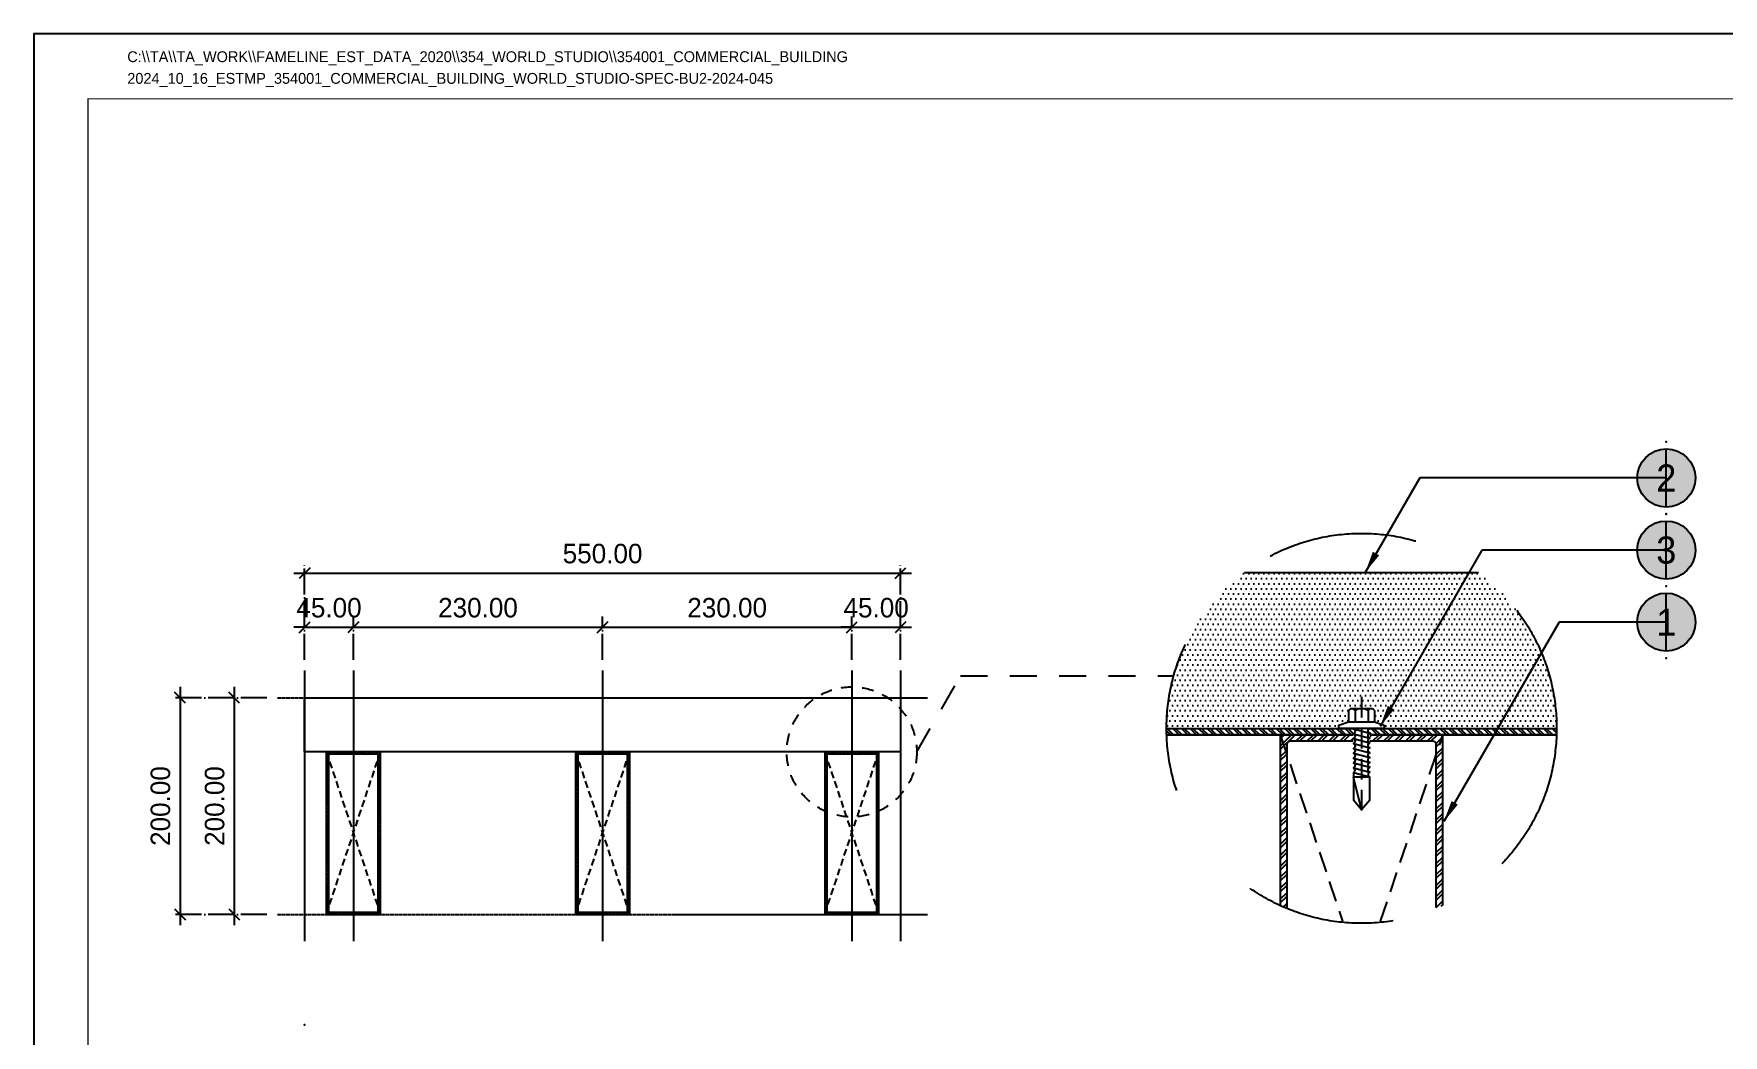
# Model space of a CAD drawing. Header units: millimetres. Extents: x -244126 to 368105, y -173968 to 259060.
# Drawn here: x 14748 to 16308, y 38035 to 38959 of the extents above; entities that cross this region are included whole.
import ezdxf
from ezdxf.enums import TextEntityAlignment as Align
from ezdxf.xclip import XClip

# ---------------------------------------------------------------- set-up
doc = ezdxf.new("R2010")
doc.units = ezdxf.units.MM
doc.header["$MEASUREMENT"] = 0
doc.header["$XCLIPFRAME"] = 0
for name, pattern in [('005_GG_TA_LINE', [13.75, 5, -1.25, 1.25, -1.25, 5]), ('ACAD_ISO04W100', [30, 24, -3, 0, -3]), ('CENTER', [2, 1.25, -0.25, 0.25, -0.25]), ('HIDDEN', [9.525, 6.35, -3.175]), ('TA_HL_003.00000', [19.5, 10.65, -8.85]), ('TA_HL_007.00000', [45.5, 24.85, -20.65]), ('TA_HL_013.00000', [84.5, 46.15, -38.35])]:
    doc.linetypes.add(name, pattern=pattern)
for name, color, linetype in [('000 - D I M', 6, 'Continuous'), ('000 - GRID', 8, 'CENTER'), ('000 - H A T C H', 8, 'Continuous'), ('000 - H I D D E N', 7, 'Continuous'), ('000 - L I N E 0.1', 1, 'Continuous'), ('000 - SYMBOL CON', 1, 'Continuous'), ('000 - T E X T', 4, 'Continuous'), ('000 - TITLEBLOCK', 4, 'Continuous'), ('000 - WIPEOUT', 250, 'Continuous'), ('001 - ASCESSORIES', 1, 'Continuous'), ('002 - STRUCTURAL STEEL', 4, 'Continuous'), ('A04_TUBE SERIES', 7, 'Continuous')]:
    doc.layers.add(name, color=color, linetype=linetype)
doc.styles.add('BROWALLIA', font='BrowalliaUPC.ttf')
doc.styles.add('Cetury Gothic', font='GOTHIC.TTF')
doc.styles.add('CORDIA', font='cordia.shx')
doc.styles.add('TA', font='Cordia New.ttf', dxfattribs={"height": 4.5})
doc.dimstyles.new('DIM E-E', dxfattribs={"dimscale": 2, "dimtxt": 0.18, "dimasz": 0.1, "dimexe": 0.1, "dimexo": 0.1, "dimgap": 0.09, "dimtad": 1, "dimtoh": 1, "dimzin": 0, "dimdsep": 46, "dimtxsty": 'CORDIA', "dimblk": 'OBLIQUE', "dimcen": 0.1, "dimdle": 0.1, "dimclrd": 40, "dimclre": 140, "dimclrt": 3, "dimadec": 0, "dimazin": 0, "dimtfac": 1, "dimtix": 1, "dimtmove": 2, "dimatfit": 3, "dimfxl": 1, "dimtolj": 1, "dimtzin": 0, "dimarcsym": 0})
pattern_1 = [(45, (7e-15, 137.5), (-1.6838, 1.6838), []), (45, (1.1225, 137.5), (-1.6838, 1.6838), [])]

# ---------------------------------------------------------------- blocks, each defined once
blk = doc.blocks.new('A$Cfd196da9')
at = {"color": 0, "linetype": 'ByBlock', "const_width": 0.1}
blk.add_lwpolyline([(-143.5, -98), (96.5, -98), (96.5, 99), (-143.5, 99)], close=True, dxfattribs=at)
blk = doc.blocks.new('*U1673')
at = {"linetype": '005_GG_TA_LINE'}
blk.add_point((250, 1185), dxfattribs=at)
at = {"layer": '000 - L I N E 0.1', "color": 21, "linetype": 'Continuous'}
blk.add_lwpolyline([(71.2, 2100), (0, 2100), (0, 2028.8)], dxfattribs=at)
at = {"layer": '000 - TITLEBLOCK', "color": 250}
blk.add_lwpolyline([(0, 0), (2970, 0), (2970, 2100), (0, 2100)], close=True, dxfattribs=at)
at = {"layer": '000 - T E X T', "color": 3, "xscale": 10, "yscale": 10, "zscale": 10}
blk.add_blockref('A$Cfd196da9', (1485, 1050), dxfattribs=at)
at = {"color": 4, "style": 'TA'}
blk.add_attdef('PAPER_SIZE', text='', height=12.5, dxfattribs=at).set_placement((2843, 49.9), align=Align.MIDDLE_RIGHT)
blk.add_attdef('SCALE_SIZE', text='', height=12.5, dxfattribs=at).set_placement((2867.6, 50.1), align=Align.MIDDLE_LEFT)
at = {"layer": '000 - T E X T', "color": 250, "style": 'TA'}
for tag, height, p in [('SUPERLINK', 10, (86.3, 2078.8)), ('NAMEFILE', 10, (86.3, 2058.8)), ('SC', 200, (16.8, 1876.1))]:
    blk.add_attdef(tag, text='', height=height, dxfattribs=at).set_placement(p, align=Align.MIDDLE_LEFT)
at = {"layer": '000 - T E X T', "color": 4, "style": 'TA'}
for tag, height, p in [('NAME_JOB_1', 10, (2618.3, 1691.3)), ('NAME_JOB_2', 10, (2618.3, 1669.4)), ('NAME_PROJECT_1', 15, (2469, 1594.8)), ('NAME_PROJECT_2', 15, (2469, 1557.8)), ('NAME_PROJECT_3', 15, (2469, 1520.8)), ('CODE_VALUE_1', 9.5, (2605.7, 1445.6)), ('CODE_VALUE_2', 9.5, (2605.7, 1415.6)), ('PART_NAME_VALUE_1', 9.5, (2605.7, 1379.4)), ('PART_NAME_VALUE_2', 9.5, (2605.7, 1349.4)), ('PART_NAME_VALUE_3', 9.5, (2605.7, 1319.4)), ('MATTERIAL_VALUE_1', 18, (2609.8, 1284.5)), ('SPEC_VALUE', 18, (2609.8, 1243.4)), ('THICKNESS_VALUE', 18, (2609.8, 1202.6)), ('COATING_VALUE_1', 18, (2609.8, 1162.5)), ('COATING_VALUE_2', 18, (2609.8, 1122.4)), ('NAME_TITLE_1', 12, (2472.5, 388.1)), ('NAME_TITLE_2', 12, (2472.5, 354.8)), ('NAME_TITLE_3', 12, (2472.5, 321.5)), ('DRAWING_NO1', 12, (2473.1, 164.6)), ('DRAWING_NO2', 12, (2473.1, 124.6))]:
    blk.add_attdef(tag, text='', height=height, dxfattribs=at).set_placement(p, align=Align.MIDDLE_LEFT)
for tag, p in [('NAME_DAFT', (2767.1, 681.1)), ('NAME_CHECKED', (2767.1, 613)), ('NAME_DESIGNER', (2767.1, 546.1)), ('NAME_DESIGN_MGR', (2767.1, 475.6))]:
    blk.add_attdef(tag, text='', height=18, dxfattribs=at).set_placement(p, align=Align.MIDDLE_CENTER)
for tag, p, height in [('REV', (2767.6, 251.2), 18.8), ('NAME_REMARK', (276.4, 86.5), 20)]:
    blk.add_attdef(tag, p, '', height=height, dxfattribs=at)
at = {"layer": '000 - T E X T', "color": 4, "style": 'Cetury Gothic'}
for tag, p in [('SHEET_NO.', (2807.9, 170)), ('TOTAL_SHEET_NO.', (2804.8, 88.2))]:
    blk.add_attdef(tag, text='', height=18, dxfattribs=at).set_placement(p, align=Align.CENTER)
blk = doc.blocks.new('*U1538')
at = {"color": 3}
blk.add_point((0, -200), dxfattribs=at)
at = {"layer": '000 - GRID', "color": 0, "linetype": 'ByBlock'}
blk.add_line((0, 25), (0, -225), dxfattribs=at)
at = {"layer": '000 - GRID', "color": 0}
blk.add_point((0, 0), dxfattribs=at)
at = {"style": 'TA', "flags": 1}
blk.add_attdef('LOCATION', (6, 6), '', height=4.5, dxfattribs=at)
blk = doc.blocks.new('*U1523')
at = {"color": 3}
blk.add_point((0, -550), dxfattribs=at)
at = {"layer": '000 - GRID', "color": 0, "linetype": 'ByBlock'}
blk.add_line((0, 25), (0, -575), dxfattribs=at)
at = {"layer": '000 - GRID', "color": 0}
blk.add_point((0, 0), dxfattribs=at)
at = {"style": 'TA', "flags": 1}
blk.add_attdef('LOCATION', (6, 6), '', height=4.5, dxfattribs=at)
blk = doc.blocks.new('*U1536')
at = {"color": 0}
blk.add_wipeout([(-275, 25), (275, 25), (275, -25), (-275, -25)], dxfattribs=at).dxf.layer = '000 - WIPEOUT'
at = {"layer": '002 - STRUCTURAL STEEL', "color": 0, "linetype": 'ByBlock'}
blk.add_lwpolyline([(-275, 25), (275, 25), (275, -25), (-275, -25)], close=True, dxfattribs=at)
blk = doc.blocks.new('*U1539')
at = {"color": 250}
blk.add_wipeout([(25, 0), (25, 150), (-25, 150), (-25, 0)], dxfattribs=at).dxf.layer = '000 - WIPEOUT'
at = {"layer": '000 - H I D D E N', "color": 8, "linetype": 'HIDDEN'}
for p, q in [((25, 0), (-25, 150)), ((25, 150), (-25, 0))]:
    blk.add_line(p, q, dxfattribs=at)
at = {"layer": '002 - STRUCTURAL STEEL', "color": 0}
blk.add_lwpolyline([(25, 0), (25, 150), (-25, 150), (-25, 0)], close=True, dxfattribs=at)
blk.add_lwpolyline([(23, 3), (23, 147, 0.414214), (22, 148), (-22, 148, 0.414214), (-23, 147), (-23, 3, 0.414214), (-22, 2), (22, 2, 0.414214)], format="xyb", close=True, dxfattribs=at)
at = {"layer": 'Defpoints', "color": 250}
blk.add_lwpolyline([(25, 0), (25, 150), (-25, 150), (-25, 0)], close=True, dxfattribs=at)
at = {"color": 250}
blk.add_wipeout([(25, 0), (25, 150), (-25, 150), (-25, 0)], dxfattribs=at).dxf.layer = '000 - WIPEOUT'
at = {"layer": '000 - H A T C H'}
h = blk.add_hatch(dxfattribs=at)
h.set_pattern_fill('ANSI32', color=256, scale=0.25)
h.set_pattern_definition(pattern_1)
h.paths.add_polyline_path([(25, 0), (25, 150), (-25, 150), (-25, 0)])
edge = h.paths.add_edge_path(flags=16)
edge.add_line((23, 3), (23, 147))
edge.add_arc((22, 147), 1, 0, 90)
edge.add_line((22, 148), (-22, 148))
edge.add_arc((-22, 147), 1, 90, 180)
edge.add_line((-23, 147), (-23, 3))
edge.add_arc((-22, 3), 1, 180, 270)
edge.add_line((-22, 2), (22, 2))
edge.add_arc((22, 3), 1, 270, 360)
at = {"layer": '000 - H I D D E N', "color": 8, "linetype": 'HIDDEN'}
for p, q in [((25, 0), (-25, 150)), ((25, 150), (-25, 0))]:
    blk.add_line(p, q, dxfattribs=at)
at = {"layer": '002 - STRUCTURAL STEEL', "color": 0}
blk.add_lwpolyline([(25, 0), (25, 150), (-25, 150), (-25, 0)], close=True, dxfattribs=at)
blk.add_lwpolyline([(23, 3), (23, 147, 0.414214), (22, 148), (-22, 148, 0.414214), (-23, 147), (-23, 3, 0.414214), (-22, 2), (22, 2, 0.414214)], format="xyb", close=True, dxfattribs=at)
at = {"layer": 'Defpoints', "color": 250}
blk.add_lwpolyline([(25, 0), (25, 150), (-25, 150), (-25, 0)], close=True, dxfattribs=at)
blk = doc.blocks.new('*U1540')
at = {"color": 250}
blk.add_wipeout([(25, 0), (25, 150), (-25, 150), (-25, 0)], dxfattribs=at).dxf.layer = '000 - WIPEOUT'
at = {"layer": '000 - H I D D E N', "color": 8, "linetype": 'HIDDEN'}
for p, q in [((25, 0), (-25, 150)), ((25, 150), (-25, 0))]:
    blk.add_line(p, q, dxfattribs=at)
at = {"layer": '002 - STRUCTURAL STEEL', "color": 0}
blk.add_lwpolyline([(25, 0), (25, 150), (-25, 150), (-25, 0)], close=True, dxfattribs=at)
blk.add_lwpolyline([(23, 3), (23, 147, 0.414214), (22, 148), (-22, 148, 0.414214), (-23, 147), (-23, 3, 0.414214), (-22, 2), (22, 2, 0.414214)], format="xyb", close=True, dxfattribs=at)
at = {"layer": 'Defpoints', "color": 250}
blk.add_lwpolyline([(25, 0), (25, 150), (-25, 150), (-25, 0)], close=True, dxfattribs=at)
at = {"color": 250}
blk.add_wipeout([(25, 0), (25, 150), (-25, 150), (-25, 0)], dxfattribs=at).dxf.layer = '000 - WIPEOUT'
at = {"layer": '000 - H A T C H'}
h = blk.add_hatch(dxfattribs=at)
h.set_pattern_fill('ANSI32', color=256, scale=0.25)
h.set_pattern_definition(pattern_1)
h.paths.add_polyline_path([(25, 0), (25, 150), (-25, 150), (-25, 0)])
edge = h.paths.add_edge_path(flags=16)
edge.add_line((23, 3), (23, 147))
edge.add_arc((22, 147), 1, 0, 90)
edge.add_line((22, 148), (-22, 148))
edge.add_arc((-22, 147), 1, 90, 180)
edge.add_line((-23, 147), (-23, 3))
edge.add_arc((-22, 3), 1, 180, 270)
edge.add_line((-22, 2), (22, 2))
edge.add_arc((22, 3), 1, 270, 360)
at = {"layer": '000 - H I D D E N', "color": 8, "linetype": 'HIDDEN'}
for p, q in [((25, 0), (-25, 150)), ((25, 150), (-25, 0))]:
    blk.add_line(p, q, dxfattribs=at)
at = {"layer": '002 - STRUCTURAL STEEL', "color": 0}
blk.add_lwpolyline([(25, 0), (25, 150), (-25, 150), (-25, 0)], close=True, dxfattribs=at)
blk.add_lwpolyline([(23, 3), (23, 147, 0.414214), (22, 148), (-22, 148, 0.414214), (-23, 147), (-23, 3, 0.414214), (-22, 2), (22, 2, 0.414214)], format="xyb", close=True, dxfattribs=at)
at = {"layer": 'Defpoints', "color": 250}
blk.add_lwpolyline([(25, 0), (25, 150), (-25, 150), (-25, 0)], close=True, dxfattribs=at)
blk = doc.blocks.new('*U1541')
at = {"color": 250}
blk.add_wipeout([(25, 0), (25, 150), (-25, 150), (-25, 0)], dxfattribs=at).dxf.layer = '000 - WIPEOUT'
at = {"layer": '000 - H I D D E N', "color": 8, "linetype": 'HIDDEN'}
for p, q in [((25, 0), (-25, 150)), ((25, 150), (-25, 0))]:
    blk.add_line(p, q, dxfattribs=at)
at = {"layer": '002 - STRUCTURAL STEEL', "color": 0}
blk.add_lwpolyline([(25, 0), (25, 150), (-25, 150), (-25, 0)], close=True, dxfattribs=at)
blk.add_lwpolyline([(23, 3), (23, 147, 0.414214), (22, 148), (-22, 148, 0.414214), (-23, 147), (-23, 3, 0.414214), (-22, 2), (22, 2, 0.414214)], format="xyb", close=True, dxfattribs=at)
at = {"layer": 'Defpoints', "color": 250}
blk.add_lwpolyline([(25, 0), (25, 150), (-25, 150), (-25, 0)], close=True, dxfattribs=at)
at = {"color": 250}
blk.add_wipeout([(25, 0), (25, 150), (-25, 150), (-25, 0)], dxfattribs=at).dxf.layer = '000 - WIPEOUT'
at = {"layer": '000 - H A T C H'}
h = blk.add_hatch(dxfattribs=at)
h.set_pattern_fill('ANSI32', color=256, scale=0.25)
h.set_pattern_definition(pattern_1)
h.paths.add_polyline_path([(25, 0), (25, 150), (-25, 150), (-25, 0)])
edge = h.paths.add_edge_path(flags=16)
edge.add_line((23, 3), (23, 147))
edge.add_arc((22, 147), 1, 0, 90)
edge.add_line((22, 148), (-22, 148))
edge.add_arc((-22, 147), 1, 90, 180)
edge.add_line((-23, 147), (-23, 3))
edge.add_arc((-22, 3), 1, 180, 270)
edge.add_line((-22, 2), (22, 2))
edge.add_arc((22, 3), 1, 270, 360)
at = {"layer": '000 - H I D D E N', "color": 8, "linetype": 'HIDDEN'}
for p, q in [((25, 0), (-25, 150)), ((25, 150), (-25, 0))]:
    blk.add_line(p, q, dxfattribs=at)
at = {"layer": '002 - STRUCTURAL STEEL', "color": 0}
blk.add_lwpolyline([(25, 0), (25, 150), (-25, 150), (-25, 0)], close=True, dxfattribs=at)
blk.add_lwpolyline([(23, 3), (23, 147, 0.414214), (22, 148), (-22, 148, 0.414214), (-23, 147), (-23, 3, 0.414214), (-22, 2), (22, 2, 0.414214)], format="xyb", close=True, dxfattribs=at)
at = {"layer": 'Defpoints', "color": 250}
blk.add_lwpolyline([(25, 0), (25, 150), (-25, 150), (-25, 0)], close=True, dxfattribs=at)
blk = doc.blocks.new('_Oblique')
at = {"color": 0, "linetype": 'ByBlock', "lineweight": -2}
blk.add_line((-0.5, -0.5), (0.5, 0.5), dxfattribs=at)
blk = doc.blocks.new('*D1836')
at = {"layer": '000 - D I M', "color": 40, "lineweight": -2, "transparency": 16777216}
for p, q in [((14998.2, 38411.3), (14988.2, 38411.3)), ((14998.2, 38411.3), (15043.2, 38411.3)), ((15043.2, 38411.3), (15053.2, 38411.3))]:
    blk.add_line(p, q, dxfattribs=at)
at = {"layer": '000 - D I M', "color": 140, "linetype": 'ACAD_ISO04W100', "lineweight": -2, "transparency": 16777216}
for p, q in [((14998.2, 38381.3), (14998.2, 38421.3)), ((15043.2, 38381.3), (15043.2, 38421.3))]:
    blk.add_line(p, q, dxfattribs=at)
at = {"layer": 'Defpoints', "color": 0, "transparency": 16777216}
for p in [(15043.2, 38411.3), (14998.2, 38371.3), (15043.2, 38371.3)]:
    blk.add_point(p, dxfattribs=at)
at = {"layer": '000 - D I M', "color": 40, "lineweight": -2, "transparency": 16777216, "xscale": 10, "yscale": 10, "zscale": 10}
blk.add_blockref('_Oblique', (14998.2, 38411.3), dxfattribs=at)
at = {"layer": '000 - D I M', "color": 40, "lineweight": -2, "transparency": 16777216, "xscale": 10, "yscale": 10, "zscale": 10, "rotation": 180}
blk.add_blockref('_Oblique', (15043.2, 38411.3), dxfattribs=at)
at = {"layer": '000 - D I M', "color": 3, "transparency": 16777216, "insert": (15020.7, 38429.3), "char_height": 18, "attachment_point": 5, "style": 'CORDIA'}
blk.add_mtext('\\A1;45.00', dxfattribs=at)
blk = doc.blocks.new('*D1837')
at = {"layer": '000 - D I M', "color": 40, "lineweight": -2, "transparency": 16777216}
blk.add_line((15033.2, 38411.3), (15283.2, 38411.3), dxfattribs=at)
at = {"layer": '000 - D I M', "color": 140, "linetype": 'ACAD_ISO04W100', "lineweight": -2, "transparency": 16777216}
for p, q in [((15043.2, 38381.3), (15043.2, 38421.3)), ((15273.2, 38381.3), (15273.2, 38421.3))]:
    blk.add_line(p, q, dxfattribs=at)
at = {"layer": 'Defpoints', "color": 0, "transparency": 16777216}
for p in [(15273.2, 38411.3), (15043.2, 38371.3), (15273.2, 38371.3)]:
    blk.add_point(p, dxfattribs=at)
at = {"layer": '000 - D I M', "color": 40, "lineweight": -2, "transparency": 16777216, "xscale": 10, "yscale": 10, "zscale": 10, "rotation": 180}
blk.add_blockref('_Oblique', (15043.2, 38411.3), dxfattribs=at)
at = {"layer": '000 - D I M', "color": 40, "lineweight": -2, "transparency": 16777216, "xscale": 10, "yscale": 10, "zscale": 10}
blk.add_blockref('_Oblique', (15273.2, 38411.3), dxfattribs=at)
at = {"layer": '000 - D I M', "color": 3, "transparency": 16777216, "insert": (15158.2, 38429.3), "char_height": 18, "attachment_point": 5, "style": 'CORDIA'}
blk.add_mtext('\\A1;230.00', dxfattribs=at)
blk = doc.blocks.new('*D1838')
at = {"layer": '000 - D I M', "color": 40, "lineweight": -2, "transparency": 16777216}
blk.add_line((15263.2, 38411.3), (15513.2, 38411.3), dxfattribs=at)
at = {"layer": '000 - D I M', "color": 140, "linetype": 'ACAD_ISO04W100', "lineweight": -2, "transparency": 16777216}
for p, q in [((15273.2, 38381.3), (15273.2, 38421.3)), ((15503.2, 38381.3), (15503.2, 38421.3))]:
    blk.add_line(p, q, dxfattribs=at)
at = {"layer": 'Defpoints', "color": 0, "transparency": 16777216}
for p in [(15503.2, 38411.3), (15273.2, 38371.3), (15503.2, 38371.3)]:
    blk.add_point(p, dxfattribs=at)
at = {"layer": '000 - D I M', "color": 40, "lineweight": -2, "transparency": 16777216, "xscale": 10, "yscale": 10, "zscale": 10, "rotation": 180}
blk.add_blockref('_Oblique', (15273.2, 38411.3), dxfattribs=at)
at = {"layer": '000 - D I M', "color": 40, "lineweight": -2, "transparency": 16777216, "xscale": 10, "yscale": 10, "zscale": 10}
blk.add_blockref('_Oblique', (15503.2, 38411.3), dxfattribs=at)
at = {"layer": '000 - D I M', "color": 3, "transparency": 16777216, "insert": (15388.2, 38429.3), "char_height": 18, "attachment_point": 5, "style": 'CORDIA'}
blk.add_mtext('\\A1;230.00', dxfattribs=at)
blk = doc.blocks.new('*D1839')
at = {"layer": '000 - D I M', "color": 40, "lineweight": -2, "transparency": 16777216}
for p, q in [((15503.2, 38411.3), (15493.2, 38411.3)), ((15503.2, 38411.3), (15548.2, 38411.3)), ((15548.2, 38411.3), (15558.2, 38411.3))]:
    blk.add_line(p, q, dxfattribs=at)
at = {"layer": '000 - D I M', "color": 140, "linetype": 'ACAD_ISO04W100', "lineweight": -2, "transparency": 16777216}
for p, q in [((15503.2, 38381.3), (15503.2, 38421.3)), ((15548.2, 38381.3), (15548.2, 38421.3))]:
    blk.add_line(p, q, dxfattribs=at)
at = {"layer": 'Defpoints', "color": 0, "transparency": 16777216}
for p in [(15548.2, 38411.3), (15503.2, 38371.3), (15548.2, 38371.3)]:
    blk.add_point(p, dxfattribs=at)
at = {"layer": '000 - D I M', "color": 40, "lineweight": -2, "transparency": 16777216, "xscale": 10, "yscale": 10, "zscale": 10}
blk.add_blockref('_Oblique', (15503.2, 38411.3), dxfattribs=at)
at = {"layer": '000 - D I M', "color": 40, "lineweight": -2, "transparency": 16777216, "xscale": 10, "yscale": 10, "zscale": 10, "rotation": 180}
blk.add_blockref('_Oblique', (15548.2, 38411.3), dxfattribs=at)
at = {"layer": '000 - D I M', "color": 3, "transparency": 16777216, "insert": (15525.7, 38429.3), "char_height": 18, "attachment_point": 5, "style": 'CORDIA'}
blk.add_mtext('\\A1;45.00', dxfattribs=at)
blk = doc.blocks.new('*D1840')
at = {"layer": '000 - D I M', "color": 140, "linetype": 'ACAD_ISO04W100', "lineweight": -2, "transparency": 16777216}
for p, q in [((14963.2, 38346.3), (14923.2, 38346.3)), ((14963.2, 38146.3), (14923.2, 38146.3))]:
    blk.add_line(p, q, dxfattribs=at)
at = {"layer": '000 - D I M', "color": 40, "lineweight": -2, "transparency": 16777216}
blk.add_line((14933.2, 38356.3), (14933.2, 38136.3), dxfattribs=at)
at = {"layer": 'Defpoints', "color": 0, "transparency": 16777216}
for p in [(14973.2, 38346.3), (14933.2, 38146.3), (14973.2, 38146.3)]:
    blk.add_point(p, dxfattribs=at)
at = {"layer": '000 - D I M', "color": 40, "lineweight": -2, "transparency": 16777216, "xscale": 10, "yscale": 10, "zscale": 10}
for p, rotation in [((14933.2, 38346.3), 90), ((14933.2, 38146.3), 270)]:
    blk.add_blockref('_Oblique', p, dxfattribs=dict(at, rotation=rotation))
at = {"layer": '000 - D I M', "color": 3, "transparency": 16777216, "insert": (14915.2, 38246.3), "char_height": 18, "attachment_point": 5, "rotation": 90, "style": 'CORDIA'}
blk.add_mtext('\\A1;200.00', dxfattribs=at)
blk = doc.blocks.new('*D1841')
at = {"layer": '000 - D I M', "color": 140, "linetype": 'ACAD_ISO04W100', "lineweight": -2, "transparency": 16777216}
for p, q in [((14998.2, 38381.3), (14998.2, 38471.3)), ((15548.2, 38381.3), (15548.2, 38471.3))]:
    blk.add_line(p, q, dxfattribs=at)
at = {"layer": '000 - D I M', "color": 40, "lineweight": -2, "transparency": 16777216}
blk.add_line((14988.2, 38461.3), (15558.2, 38461.3), dxfattribs=at)
at = {"layer": 'Defpoints', "color": 0, "transparency": 16777216}
for p in [(15548.2, 38461.3), (14998.2, 38371.3), (15548.2, 38371.3)]:
    blk.add_point(p, dxfattribs=at)
at = {"layer": '000 - D I M', "color": 40, "lineweight": -2, "transparency": 16777216, "xscale": 10, "yscale": 10, "zscale": 10, "rotation": 180}
blk.add_blockref('_Oblique', (14998.2, 38461.3), dxfattribs=at)
at = {"layer": '000 - D I M', "color": 40, "lineweight": -2, "transparency": 16777216, "xscale": 10, "yscale": 10, "zscale": 10}
blk.add_blockref('_Oblique', (15548.2, 38461.3), dxfattribs=at)
at = {"layer": '000 - D I M', "color": 3, "transparency": 16777216, "insert": (15273.2, 38479.3), "char_height": 18, "attachment_point": 5, "style": 'CORDIA'}
blk.add_mtext('\\A1;550.00', dxfattribs=at)
blk = doc.blocks.new('*D1842')
at = {"layer": '000 - D I M', "color": 140, "linetype": 'ACAD_ISO04W100', "lineweight": -2, "transparency": 16777216}
for p, q in [((14963.2, 38346.3), (14873.2, 38346.3)), ((14963.2, 38146.3), (14873.2, 38146.3))]:
    blk.add_line(p, q, dxfattribs=at)
at = {"layer": '000 - D I M', "color": 40, "lineweight": -2, "transparency": 16777216}
blk.add_line((14883.2, 38356.3), (14883.2, 38136.3), dxfattribs=at)
at = {"layer": 'Defpoints', "color": 0, "transparency": 16777216}
for p in [(14973.2, 38346.3), (14883.2, 38146.3), (14973.2, 38146.3)]:
    blk.add_point(p, dxfattribs=at)
at = {"layer": '000 - D I M', "color": 40, "lineweight": -2, "transparency": 16777216, "xscale": 10, "yscale": 10, "zscale": 10}
for p, rotation in [((14883.2, 38346.3), 90), ((14883.2, 38146.3), 270)]:
    blk.add_blockref('_Oblique', p, dxfattribs=dict(at, rotation=rotation))
at = {"layer": '000 - D I M', "color": 3, "transparency": 16777216, "insert": (14865.2, 38246.3), "char_height": 18, "attachment_point": 5, "rotation": 90, "style": 'CORDIA'}
blk.add_mtext('\\A1;200.00', dxfattribs=at)
blk = doc.blocks.new('000 - DYNAMIC_VIEW_ASSCESSORIES_HEX_HEAD_SELF_DRILLING_SCREW_No.12x25_SIDE_VIEW')
at = {"layer": 'Defpoints', "color": 250, "linetype": 'HIDDEN'}
blk.add_line((0, -9.65), (0, 9.65), dxfattribs=at)
blk.add_wipeout([(0, 2.5), (22, 2.5), (25, 0), (22, -2.5), (0, -2.5), (0, -7), (-1, -7), (-2, -4), (-6, -4), (-6, 4), (-2, 4), (-1, 7), (0, 7)]).dxf.layer = '000 - WIPEOUT'
at = {"layer": '001 - ASCESSORIES', "color": 0}
for p, q in [((-6, 3), (-6, -3)), ((-5.5, 4), (-2, 4)), ((-5.5, 2), (-2, 2)), ((-5.5, -2), (-2, -2)), ((-5.5, -4), (-2, -4))]:
    blk.add_line(p, q, dxfattribs=at)
at = {"layer": '001 - ASCESSORIES', "color": 8}
for p, q in [((15, 2.5), (13.66, -2.5)), ((25, 0), (15, -2.5))]:
    blk.add_line(p, q, dxfattribs=at)
at = {"layer": '001 - ASCESSORIES', "color": 0}
blk.add_lwpolyline([(-1, 7), (0, 7), (0, -7), (-1, -7), (-2, -4), (-2, 4)], close=True, dxfattribs=at)
at = {"layer": '001 - ASCESSORIES', "color": 8}
for points in [[(0, -2.25, -0.091189), (0.16, -2.5), (1.5, 2.5, -0.666667), (0, 2.5)], [(0.16, -2.5, -0.666667), (1.66, -2.5), (3, 2.5, -0.666667), (1.5, 2.5)], [(1.66, -2.5, -0.666667), (3.16, -2.5), (4.5, 2.5, -0.666667), (3, 2.5)], [(3.16, -2.5, -0.666667), (4.66, -2.5), (6, 2.5, -0.666667), (4.5, 2.5)], [(4.66, -2.5, -0.666667), (6.16, -2.5), (7.5, 2.5, -0.666667), (6, 2.5)], [(6.16, -2.5, -0.666667), (7.66, -2.5), (9, 2.5, -0.666667), (7.5, 2.5)], [(7.66, -2.5, -0.666667), (9.16, -2.5), (10.5, 2.5, -0.666667), (9, 2.5)], [(9.16, -2.5, -0.666667), (10.66, -2.5), (12, 2.5, -0.666667), (10.5, 2.5)], [(10.66, -2.5, -0.666667), (12.16, -2.5), (13.5, 2.5, -0.666667), (12, 2.5)]]:
    blk.add_lwpolyline(points, format="xyb", dxfattribs=at)
blk.add_lwpolyline([(13.66, -2.5), (22, -2.5), (25, 0), (22, 2.5), (15, 2.5), (15, -2.47)], dxfattribs=at)
at = {"layer": '001 - ASCESSORIES', "color": 0}
for centre, radius, start, end in [((-4.75, 3), 1.25, 126.8699, 233.1301), ((-1.75, 0), 4.25, 151.9275, 208.0725), ((-4.75, -3), 1.25, 126.8699, 233.1301)]:
    blk.add_arc(centre, radius, start, end, dxfattribs=at)
at = {"layer": '001 - ASCESSORIES', "color": 8}
for centre, start, end in [((14.25, 2.81), 202.6199, 337.3801), ((12.91, -2.81), 22.6199, 157.3801)]:
    blk.add_arc(centre, 0.812, start, end, dxfattribs=at)
at = {"layer": 'Defpoints', "color": 250, "linetype": 'HIDDEN'}
blk.add_line((-9.65, 0), (26.91, 0), dxfattribs=at)
blk = doc.blocks.new('*U1765')
at = {"layer": '001 - ASCESSORIES'}
blk.add_blockref('000 - DYNAMIC_VIEW_ASSCESSORIES_HEX_HEAD_SELF_DRILLING_SCREW_No.12x25_SIDE_VIEW', (0, 0), dxfattribs=at)
blk = doc.blocks.new('*U1559')
at = {"color": 250}
blk.add_wipeout([(25, 0), (25, 150), (-25, 150), (-25, 0)], dxfattribs=at).dxf.layer = '000 - WIPEOUT'
at = {"layer": '000 - H I D D E N', "color": 8, "linetype": 'HIDDEN'}
for p, q in [((25, 0), (-25, 150)), ((25, 150), (-25, 0))]:
    blk.add_line(p, q, dxfattribs=at)
at = {"layer": '002 - STRUCTURAL STEEL', "color": 0}
blk.add_lwpolyline([(25, 0), (25, 150), (-25, 150), (-25, 0)], close=True, dxfattribs=at)
blk.add_lwpolyline([(23, 3), (23, 147, 0.414214), (22, 148), (-22, 148, 0.414214), (-23, 147), (-23, 3, 0.414214), (-22, 2), (22, 2, 0.414214)], format="xyb", close=True, dxfattribs=at)
at = {"layer": 'Defpoints', "color": 250}
blk.add_lwpolyline([(25, 0), (25, 150), (-25, 150), (-25, 0)], close=True, dxfattribs=at)
at = {"color": 250}
blk.add_wipeout([(25, 0), (25, 150), (-25, 150), (-25, 0)], dxfattribs=at).dxf.layer = '000 - WIPEOUT'
at = {"layer": '000 - H A T C H'}
h = blk.add_hatch(dxfattribs=at)
h.set_pattern_fill('ANSI32', color=256, scale=0.25)
h.set_pattern_definition(pattern_1)
h.paths.add_polyline_path([(25, 0), (25, 150), (-25, 150), (-25, 0)])
edge = h.paths.add_edge_path(flags=16)
edge.add_line((23, 3), (23, 147))
edge.add_arc((22, 147), 1, 0, 90)
edge.add_line((22, 148), (-22, 148))
edge.add_arc((-22, 147), 1, 90, 180)
edge.add_line((-23, 147), (-23, 3))
edge.add_arc((-22, 3), 1, 180, 270)
edge.add_line((-22, 2), (22, 2))
edge.add_arc((22, 3), 1, 270, 360)
at = {"layer": '000 - H I D D E N', "color": 8, "linetype": 'HIDDEN'}
for p, q in [((25, 0), (-25, 150)), ((25, 150), (-25, 0))]:
    blk.add_line(p, q, dxfattribs=at)
at = {"layer": '002 - STRUCTURAL STEEL', "color": 0}
blk.add_lwpolyline([(25, 0), (25, 150), (-25, 150), (-25, 0)], close=True, dxfattribs=at)
blk.add_lwpolyline([(23, 3), (23, 147, 0.414214), (22, 148), (-22, 148, 0.414214), (-23, 147), (-23, 3, 0.414214), (-22, 2), (22, 2, 0.414214)], format="xyb", close=True, dxfattribs=at)
at = {"layer": 'Defpoints', "color": 250}
blk.add_lwpolyline([(25, 0), (25, 150), (-25, 150), (-25, 0)], close=True, dxfattribs=at)
blk = doc.blocks.new('000 - FAMELINE_BUBBLE_TYP.DETAIL_AL.TUBE+AL.SHEET.U-PROFILE_50x50x50mm._CUT_VIEW_TYPE_2')
at = {"layer": '000 - H A T C H'}
h = blk.add_hatch(dxfattribs=at)
h.set_pattern_fill('DOTS', color=8, scale=25)
edge = h.paths.add_edge_path()
edge.add_line((36, 48), (-36, 48))
edge.add_arc((0, 0), 60, 126.8699, 180)
edge.add_line((-60, 0), (60, 0))
edge.add_arc((0, 0), 60, 0, 53.1301)
at = {"color": 1}
blk.add_line((-36, 48), (36, 48), dxfattribs=at)
at = {"layer": 'A04_TUBE SERIES', "color": 3}
ref = blk.add_blockref('*U1559', (0, -2), dxfattribs=dict(at, rotation=180))
XClip(ref).set_block_clipping_path([(8.5388902964, -61.3892865129), (24.9249007801, -56.5779197213), (39.2916440367, -47.3449744613), (50.4752119699, -34.4384490473), (57.5695784169, -18.9039534105), (60, -2), (57.5695784169, 14.9039534105), (50.4752119699, 30.4384490473), (39.2916440367, 43.3449744613), (24.9249007801, 52.5779197213), (8.5388902964, 57.3892865129), (-8.5388902964, 57.3892865129), (-24.9249007801, 52.5779197213), (-39.2916440367, 43.3449744613), (-50.4752119699, 30.4384490473), (-57.5695784169, 14.9039534105), (-60, -2), (-57.5695784169, -18.9039534105), (-50.4752119699, -34.4384490473), (-39.2916440367, -47.3449744613), (-24.9249007801, -56.5779197213), (-8.5388902964, -61.3892865129)])
at = {"layer": '000 - H A T C H'}
h = blk.add_hatch(dxfattribs=at)
h.set_pattern_fill('ANSI32', color=8, scale=5, angle=90)
edge = h.paths.add_edge_path()
edge.add_arc((0, 0), 60, 180, 181.9102)
edge.add_line((-59.97, -2), (59.97, -2))
edge.add_arc((0, 0), 60, 358.0898, 360)
edge.add_line((60, 0), (-60, 0))
at = {"color": 3}
for p, q in [((-60, 0), (60, 0)), ((-59.97, -2), (59.97, -2))]:
    blk.add_line(p, q, dxfattribs=at)
at = {"layer": '000 - SYMBOL CON', "color": 2, "linetype": 'ByBlock'}
blk.add_circle((0, 0), 60, dxfattribs=at)
at = {"layer": 'A04_TUBE SERIES', "color": 3}
blk.add_line((59.97, -2), (-59.97, -2), dxfattribs=at)
at = {"rotation": 270}
blk.add_blockref('*U1765', (0, 0), dxfattribs=at)
blk = doc.blocks.new('000 - ARROW FOR SYMBOL')
at = {"layer": '000 - SYMBOL CON', "color": 0, "linetype": 'HIDDEN'}
blk.add_solid([(1.29, 1.57), (0, 0), (0.71, 1.9)], dxfattribs=at)
blk = doc.blocks.new('*U1569')
h = blk.add_hatch(color=250)
h.dxf.hatch_style = 1
edge = h.paths.add_edge_path()
edge.add_arc((0, 0), 2.68, 0, 360)
for p in [(0, 3.33), (0, -3.33)]:
    blk.add_point(p)
at = {"layer": '000 - SYMBOL CON', "color": 0, "linetype": 'ByBlock'}
for points in [[(0, 0), (-22.76, 0), (-27.79, -8.71)], [(-22.76, 0), (-22.76, 0), (-27.79, -8.71)]]:
    blk.add_lwpolyline(points, dxfattribs=at)
at = {"layer": '000 - SYMBOL CON', "color": 2}
blk.add_circle((0, 0), 2.68, dxfattribs=at)
at = {"layer": 'Defpoints', "color": 250}
blk.add_line((0, -2.68), (0, 2.68), dxfattribs=at)
at = {"layer": '000 - SYMBOL CON', "color": 0}
blk.add_blockref('000 - ARROW FOR SYMBOL', (-27.79, -8.71), dxfattribs=at)
blk.add_blockref('000 - ARROW FOR SYMBOL', (-27.79, -8.71), dxfattribs=at)
at = {"layer": '000 - T E X T', "style": 'BROWALLIA'}
blk.add_attdef('NO.CODE', text='', height=2.5, dxfattribs=at).set_placement((0, 0), align=Align.MIDDLE_CENTER)
blk = doc.blocks.new('*U1567')
h = blk.add_hatch(color=250)
h.dxf.hatch_style = 1
edge = h.paths.add_edge_path()
edge.add_arc((0, 0), 2.68, 0, 360)
for p in [(0, 3.33), (0, -3.33)]:
    blk.add_point(p)
at = {"layer": '000 - SYMBOL CON', "color": 0, "linetype": 'ByBlock'}
for points in [[(0, 0), (-17.02, 0), (-26.41, -16.28)], [(-17.02, 0), (-17.02, 0), (-26.41, -16.28)]]:
    blk.add_lwpolyline(points, dxfattribs=at)
at = {"layer": '000 - SYMBOL CON', "color": 2}
blk.add_circle((0, 0), 2.68, dxfattribs=at)
at = {"layer": 'Defpoints', "color": 250}
blk.add_line((0, -2.68), (0, 2.68), dxfattribs=at)
at = {"layer": '000 - SYMBOL CON', "color": 0}
blk.add_blockref('000 - ARROW FOR SYMBOL', (-26.41, -16.28), dxfattribs=at)
blk.add_blockref('000 - ARROW FOR SYMBOL', (-26.41, -16.28), dxfattribs=at)
at = {"layer": '000 - T E X T', "style": 'BROWALLIA'}
blk.add_attdef('NO.CODE', text='', height=2.5, dxfattribs=at).set_placement((0, 0), align=Align.MIDDLE_CENTER)
blk = doc.blocks.new('*U1570')
h = blk.add_hatch(color=250)
h.dxf.hatch_style = 1
edge = h.paths.add_edge_path()
edge.add_arc((0, 0), 2.68, 0, 360)
for p in [(0, 3.33), (0, -3.33)]:
    blk.add_point(p)
at = {"layer": '000 - SYMBOL CON', "color": 0, "linetype": 'ByBlock'}
for points in [[(0, 0), (-9.89, 0), (-20.53, -18.42)], [(-9.89, 0), (-9.89, 0), (-20.53, -18.42)]]:
    blk.add_lwpolyline(points, dxfattribs=at)
at = {"layer": '000 - SYMBOL CON', "color": 2}
blk.add_circle((0, 0), 2.68, dxfattribs=at)
at = {"layer": 'Defpoints', "color": 250}
blk.add_line((0, -2.68), (0, 2.68), dxfattribs=at)
at = {"layer": '000 - SYMBOL CON', "color": 0}
blk.add_blockref('000 - ARROW FOR SYMBOL', (-20.53, -18.42), dxfattribs=at)
blk.add_blockref('000 - ARROW FOR SYMBOL', (-20.53, -18.42), dxfattribs=at)
at = {"layer": '000 - T E X T', "style": 'BROWALLIA'}
blk.add_attdef('NO.CODE', text='', height=2.5, dxfattribs=at).set_placement((0, 0), align=Align.MIDDLE_CENTER)

msp = doc.modelspace()

# ---------------------------------------------------------------- block references
at = {"color": 2, "linetype": 'TA_HL_003.00000'}
ref = msp.add_blockref('*U1673', (14748.21935, 36859.28063), dxfattribs=at)
ref.add_attrib('SUPERLINK', 'C:\\\\TA\\\\TA_WORK\\\\FAMELINE_EST_DATA_2020\\\\354_WORLD_STUDIO\\\\354001_COMMERCIAL_BUILDING', dxfattribs={"layer": '000 - T E X T', "color": 250, "height": 10, "style": 'TA'}).set_placement((14834.54253, 38938.10733), align=Align.MIDDLE_LEFT)
ref.add_attrib('NAMEFILE', '2024_10_16_ESTMP_354001_COMMERCIAL_BUILDING_WORLD_STUDIO-SPEC-BU2-2024-045', dxfattribs={"layer": '000 - T E X T', "color": 250, "height": 10, "style": 'TA'}).set_placement((14834.54253, 38918.10512), align=Align.MIDDLE_LEFT)

# ---------------------------------------------------------------- dimensions: what is measured, and where the dimension line sits
at = {"layer": '000 - D I M', "color": 3}
for base, p1, p2, picture, middle in [((15548.21935, 38461.29106), (14998.21935, 38371.29106), (15548.21935, 38371.29106), '*D1841', (15273.21935, 38479.29106)), ((15043.21935, 38411.29106), (14998.21935, 38371.29106), (15043.21935, 38371.29106), '*D1836', (15020.71935, 38429.29106)), ((15273.21935, 38411.29106), (15043.21935, 38371.29106), (15273.21935, 38371.29106), '*D1837', (15158.21935, 38429.29106)), ((15503.21935, 38411.29106), (15273.21935, 38371.29106), (15503.21935, 38371.29106), '*D1838', (15388.21935, 38429.29106)), ((15548.21935, 38411.29106), (15503.21935, 38371.29106), (15548.21935, 38371.29106), '*D1839', (15525.71935, 38429.29106))]:
    dim = msp.add_linear_dim(base=base, p1=p1, p2=p2, dimstyle='DIM E-E', override={"dimscale": 100}, dxfattribs=at)
    dim.commit()
    dim.dimension.update_dxf_attribs({"geometry": picture, "text_midpoint": middle})
for base, picture, middle in [((14883.21935, 38146.29106), '*D1842', (14865.21935, 38246.29106)), ((14933.21935, 38146.29106), '*D1840', (14915.21935, 38246.29106))]:
    dim = msp.add_linear_dim(base=base, p1=(14973.21935, 38346.29106), p2=(14973.21935, 38146.29106), angle=90, dimstyle='DIM E-E', override={"dimscale": 100}, dxfattribs=at)
    dim.commit()
    dim.dimension.update_dxf_attribs({"geometry": picture, "text_midpoint": middle})

# ---------------------------------------------------------------- next in the draw order: block references
at = {"layer": '001 - ASCESSORIES', "color": 1}
msp.add_blockref('*U1536', (15273.21935, 38321.29106), dxfattribs=at)
at = {"layer": 'A04_TUBE SERIES', "color": 3, "linetype": 'TA_HL_013.00000', "xscale": 3, "yscale": 3, "zscale": 3}
msp.add_blockref('000 - FAMELINE_BUBBLE_TYP.DETAIL_AL.TUBE+AL.SHEET.U-PROFILE_50x50x50mm._CUT_VIEW_TYPE_2', (15973.7389, 38318.04718), dxfattribs=at)

# ---------------------------------------------------------------- next in the draw order: linework, layer by layer
at = {"layer": '000 - SYMBOL CON', "color": 2, "linetype": 'TA_HL_007.00000'}
msp.add_lwpolyline([(15563.21935, 38296.29106), (15603.67813, 38366.36771), (15800.34591, 38366.36771)], dxfattribs=at)

# ---------------------------------------------------------------- next in the draw order: block references
at = {"layer": '000 - GRID'}
for p in [(14998.21935, 38346.29106), (15548.21935, 38346.29106)]:
    msp.add_blockref('*U1538', p, dxfattribs=at)
at = {"layer": '000 - GRID', "rotation": 90}
msp.add_blockref('*U1523', (14998.21935, 38346.29106), dxfattribs=at)
at = {"layer": '000 - T E X T', "color": 2, "linetype": 'TA_HL_007.00000', "ltscale": 2.5, "xscale": 10, "yscale": 10, "zscale": 10}
for name, p, values in [('*U1569', (16254.99649, 38549.16843), {'NO.CODE': '2'}), ('*U1567', (16254.99649, 38482.65614), {'NO.CODE': '3'}), ('*U1570', (16254.99649, 38416.14384), {'NO.CODE': '1'})]:
    msp.add_blockref(name, p, dxfattribs=at).add_auto_attribs(values)
at = {"layer": 'A04_TUBE SERIES', "color": 3, "rotation": 180}
for name, p in [('*U1539', (15043.21935, 38296.29106)), ('*U1540', (15273.21935, 38296.29106)), ('*U1541', (15503.21935, 38296.29106))]:
    msp.add_blockref(name, p, dxfattribs=at)

# ---------------------------------------------------------------- next in the draw order: linework, layer by layer
at = {"layer": '000 - SYMBOL CON', "color": 2, "linetype": 'TA_HL_003.00000'}
msp.add_circle((15503.21935, 38296.29106), 60, dxfattribs=at)

# ---------------------------------------------------------------- next in the draw order: block references
at = {"layer": '000 - GRID'}
for p in [(15043.21935, 38346.29106), (15273.21935, 38346.29106), (15503.21935, 38346.29106)]:
    msp.add_blockref('*U1538', p, dxfattribs=at)
at = {"layer": '000 - GRID', "rotation": 90}
msp.add_blockref('*U1523', (14998.21935, 38146.29106), dxfattribs=at)

doc.saveas('drawing.dxf')
